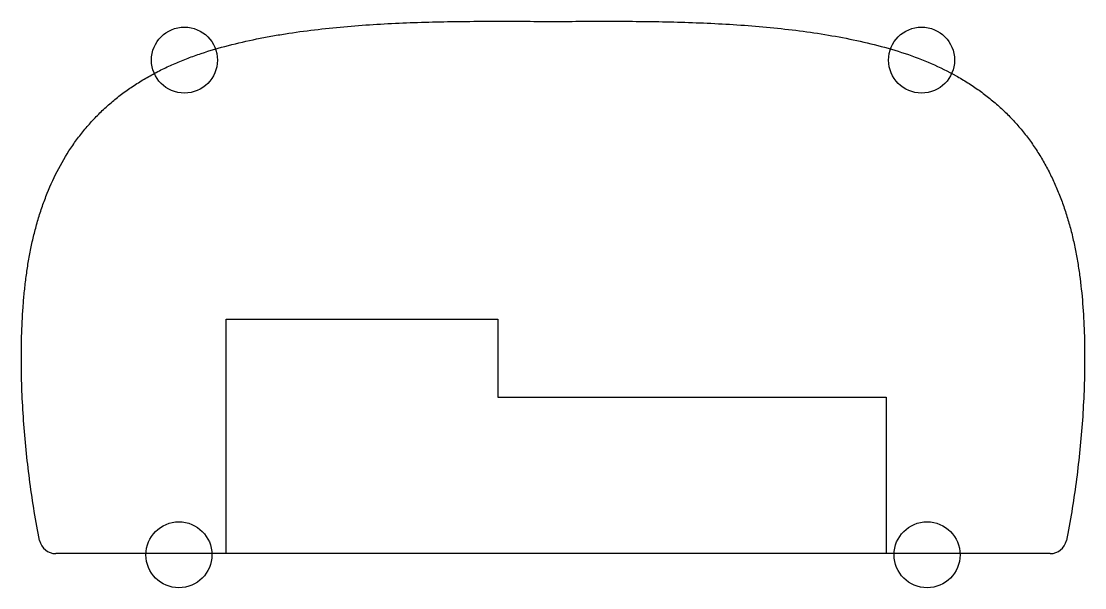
# Model space of a CAD drawing. Extents: x -97 to 97, y 2 to 105.
import ezdxf

# ---------------------------------------------------------------- set-up
doc = ezdxf.new("R2010")
doc.units = 0
doc.layers.add('MODELSKETCH_VISIBLE', color=7, linetype='CONTINUOUS')

msp = doc.modelspace()

# ---------------------------------------------------------------- linework, layer by layer
at = {"layer": 'MODELSKETCH_VISIBLE'}
for p, q in [((-59.44, 51.23), (-10.03, 51.23)), ((-59.44, 8.6), (-59.44, 51.23)), ((-10.03, 51.23), (-10.03, 37.04)), ((-10.03, 37.04), (60.56, 37.04)), ((60.56, 37.04), (60.56, 8.6)), ((90.39, 8.6), (-90.39, 8.6))]:
    msp.add_line(p, q, dxfattribs=at)
for centre in [(-67, 98.39), (67, 98.39), (-68, 8.39), (68, 8.39)]:
    msp.add_circle(centre, 6, dxfattribs=at)
for centre, start, end in [((-90.39, 11.6), 191.6495, 270), ((90.39, 11.6), 270, 348.3505)]:
    msp.add_arc(centre, 3, start, end, dxfattribs=at)
for points, knots in [([(-93.32, 10.99), (-93.68, 12.73), (-94.32, 16.23), (-95.37, 23.29), (-96.11, 30.39), (-96.53, 37.49), (-96.67, 42.82), (-96.63, 48.13), (-96.42, 52.55), (-96.12, 56.07), (-95.82, 58.68), (-95.45, 61.25), (-95, 63.79), (-94.45, 66.29), (-93.8, 68.76), (-93.05, 71.2), (-91.9, 74.39), (-90.21, 78.19), (-88.14, 81.72), (-86.25, 84.38), (-84.71, 86.3), (-83.03, 88.13), (-81.27, 89.84), (-79.4, 91.44), (-77.45, 92.92), (-75.39, 94.3), (-73.24, 95.57), (-71, 96.75), (-68.7, 97.81), (-66.36, 98.76), (-63.16, 99.89), (-59.03, 101.1), (-54.76, 102.08), (-51.28, 102.74), (-47.78, 103.33), (-43.38, 103.93), (-38.05, 104.48), (-30.91, 105.02), (-21.91, 105.38), (-12.84, 105.47), (-5.53, 105.45), (-1.85, 105.43), (0, 105.43)], [0, 0, 0, 0, 0.0054892, 0.0109784, 0.0219569, 0.0274461, 0.0329353, 0.0384245, 0.0439137, 0.0466583, 0.0494029, 0.0521476, 0.0548922, 0.0576368, 0.0603814, 0.063126, 0.0658706, 0.0713598, 0.076849, 0.0795936, 0.0823382, 0.0850828, 0.0878275, 0.0905721, 0.0933167, 0.0960613, 0.0988059, 0.1015505, 0.1042951, 0.1070397, 0.1097843, 0.1152735, 0.1207628, 0.1235074, 0.126252, 0.1317412, 0.1372304, 0.1427196, 0.153698, 0.1646765, 0.1701657, 0.1756549, 0.1756549, 0.1756549, 0.1756549]), ([(0, 105.43), (1.86, 105.43), (5.54, 105.45), (12.86, 105.47), (21.95, 105.38), (30.98, 105.01), (38.15, 104.47), (43.49, 103.92), (48.77, 103.19), (53.96, 102.26), (59.05, 101.1), (64.02, 99.65), (68.82, 97.83), (72.56, 95.98), (75.41, 94.29), (77.12, 93.14), (78.46, 92.16), (79.43, 91.39), (80.39, 90.59), (81.62, 89.5), (83.08, 88.08), (84.72, 86.28), (86.25, 84.38), (87.44, 82.71), (88.33, 81.32), (88.98, 80.26), (89.59, 79.17), (90.37, 77.7), (91.26, 75.82), (92.22, 73.52), (93.07, 71.16), (93.81, 68.74), (94.35, 66.68), (94.73, 65.01), (95.08, 63.32), (95.46, 61.2), (95.95, 57.77), (96.37, 53.44), (96.63, 48.18), (96.67, 42.88), (96.53, 37.55), (96.22, 32.2), (95.74, 26.85), (95.11, 21.52), (94.32, 16.22), (93.68, 12.72), (93.32, 10.99)], [0, 0, 0, 0, 0.0055152, 0.0110304, 0.0220609, 0.0330913, 0.0386065, 0.0441217, 0.049637, 0.0551522, 0.0606674, 0.0661826, 0.0716978, 0.077213, 0.0799707, 0.0827283, 0.0841071, 0.0854859, 0.0868647, 0.0882435, 0.0910011, 0.0937587, 0.0965163, 0.0992739, 0.1006527, 0.1020315, 0.1034103, 0.1047891, 0.1075467, 0.1103043, 0.113062, 0.1158196, 0.1185772, 0.119956, 0.1213348, 0.1240924, 0.12685, 0.1323652, 0.1378804, 0.1433957, 0.1489109, 0.1544261, 0.1599413, 0.1654565, 0.1709717, 0.176487, 0.176487, 0.176487, 0.176487])]:
    msp.add_open_spline(points, degree=3, knots=knots, dxfattribs=at)

doc.saveas('drawing.dxf')
